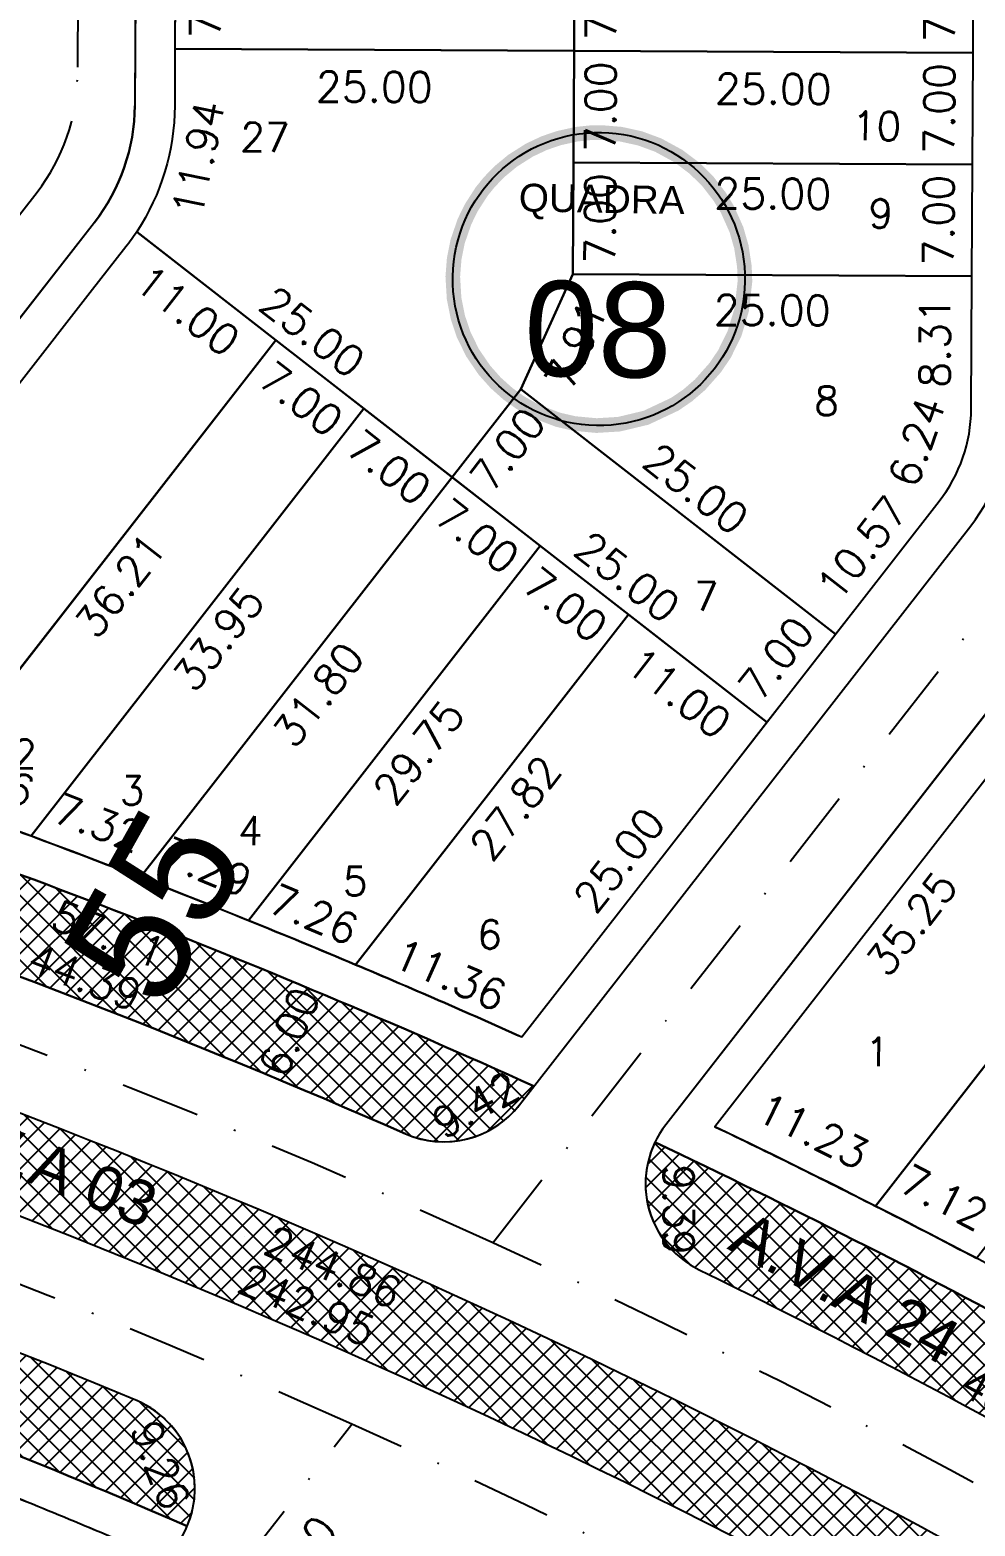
# Model space of a CAD drawing. Header units: millimetres. Extents: x -4430026 to 4783824, y 584 to 9593110.
# Drawn here: x 2118.9 to 2178.2, y 1348.1 to 1441.9 of the extents above; entities that cross this region are included whole.
import ezdxf
from ezdxf.enums import TextEntityAlignment as Align

# ---------------------------------------------------------------- set-up
doc = ezdxf.new("R2010")
doc.units = ezdxf.units.MM
doc.linetypes.add('CONTINUO', pattern=[0])
doc.linetypes.add('DASHDOT', pattern=[1, 0.5, -0.25, 0, -0.25])
for name, color, linetype in [('AGT CI', 252, 'Continuous'), ('Bra-Rua Calçadas', 1, 'Continuous'), ('Calçada', 1, 'Continuous'), ('Cota', 8, 'Continuous'), ('EIXO DAS VIAS', 252, 'DASHDOT'), ('Lotes', 2, 'Continuous'), ('Numero de lotes', 5, 'Continuous'), ('númeraçãoquadras', 4, 'Continuous'), ('TXT A.VERDES', 7, 'Continuous'), ('Área Verde Alameda etc.', 92, 'Continuous')]:
    doc.layers.add(name, color=color, linetype=linetype)
doc.styles.add('arcad1', font='romans.shx')
doc.styles.add('ROMANS', font='romans.shx')
doc.styles.add('STYLE1', font='sanss___.ttf')
doc.dimstyles.new('BOLA100', dxfattribs={"dimscale": 0, "dimtxt": 1.9, "dimasz": 0.18, "dimexe": 0.18, "dimexo": 0.063, "dimgap": 0, "dimtad": 1, "dimzin": 4, "dimdsep": 46, "dimtxsty": 'ROMANS', "dimcen": 0.09, "dimse1": 1, "dimse2": 1, "dimsd1": 1, "dimsd2": 1, "dimclrt": 256, "dimaunit": 1, "dimadec": 4, "dimazin": 0, "dimtfac": 1.2, "dimtix": 1, "dimtmove": 2, "dimatfit": 3, "dimfxl": 1, "dimtvp": 2, "dimtolj": 1, "dimtzin": 4, "dimarcsym": 0})
pattern_1 = [(45, (-350710.31295, -9590084.73025), (-0.67351920908, 0.67351920908), []), (135, (-350710.31295, -9590084.73025), (-0.67351920908, -0.67351920908), [])]

# ---------------------------------------------------------------- blocks, each defined once
blk = doc.blocks.new('*D446')
at = {"layer": 'DEFPOINTS', "color": 0}
for p in [(2128.061, 1447.703), (2128.025, 1440.703), (2130.873, 1440.688)]:
    blk.add_point(p, dxfattribs=at)
at = {"layer": 'Cota', "insert": (2129.941, 1444.193), "char_height": 1.9, "attachment_point": 5, "rotation": 89.70531, "style": 'ROMANS'}
blk.add_mtext('\\A1;7.00', dxfattribs=at)
blk = doc.blocks.new('*D451')
at = {"layer": 'DEFPOINTS', "color": 0}
for p in [(2153.061, 1447.574), (2153.025, 1440.574), (2155.659, 1440.561)]:
    blk.add_point(p, dxfattribs=at)
at = {"layer": 'Cota', "insert": (2154.727, 1444.065), "char_height": 1.9, "attachment_point": 5, "rotation": 89.70531, "style": 'ROMANS'}
blk.add_mtext('\\A1;7.00', dxfattribs=at)
blk = doc.blocks.new('*D452')
at = {"layer": 'DEFPOINTS', "color": 0}
for p in [(2153.025, 1440.574), (2152.989, 1433.574), (2155.623, 1433.561)]:
    blk.add_point(p, dxfattribs=at)
at = {"layer": 'Cota', "insert": (2154.691, 1437.065), "char_height": 1.9, "attachment_point": 5, "rotation": 89.70531, "style": 'ROMANS'}
blk.add_mtext('\\A1;7.00', dxfattribs=at)
blk = doc.blocks.new('*D453')
at = {"layer": 'DEFPOINTS', "color": 0}
for p in [(2152.989, 1433.574), (2152.953, 1426.574), (2155.587, 1426.561)]:
    blk.add_point(p, dxfattribs=at)
at = {"layer": 'Cota', "insert": (2154.655, 1430.066), "char_height": 1.9, "attachment_point": 5, "rotation": 89.70531, "style": 'ROMANS'}
blk.add_mtext('\\A1;7.00', dxfattribs=at)
blk = doc.blocks.new('*D458')
at = {"layer": 'DEFPOINTS', "color": 0}
for p in [(2178.06, 1447.445), (2176.871, 1440.451), (2178.024, 1440.446)]:
    blk.add_point(p, dxfattribs=at)
at = {"layer": 'Cota', "insert": (2175.939, 1443.956), "char_height": 1.9, "attachment_point": 5, "rotation": 89.70531, "style": 'ROMANS'}
blk.add_mtext('\\A1;7.00', dxfattribs=at)
blk = doc.blocks.new('*D459')
at = {"layer": 'DEFPOINTS', "color": 0}
for p in [(2178.024, 1440.446), (2176.835, 1433.452), (2177.988, 1433.446)]:
    blk.add_point(p, dxfattribs=at)
at = {"layer": 'Cota', "insert": (2175.903, 1436.956), "char_height": 1.9, "attachment_point": 5, "rotation": 89.70531, "style": 'ROMANS'}
blk.add_mtext('\\A1;7.00', dxfattribs=at)
blk = doc.blocks.new('*D460')
at = {"layer": 'DEFPOINTS', "color": 0}
for p in [(2177.988, 1433.446), (2176.799, 1426.452), (2177.952, 1426.446)]:
    blk.add_point(p, dxfattribs=at)
at = {"layer": 'Cota', "insert": (2175.867, 1429.956), "char_height": 1.9, "attachment_point": 5, "rotation": 89.70531, "style": 'ROMANS'}
blk.add_mtext('\\A1;7.00', dxfattribs=at)
blk = doc.blocks.new('*D4364')
at = {"layer": 'DEFPOINTS', "color": 0}
for p in [(2128.025, 1440.703), (2153.025, 1440.574), (2153.008, 1437.3)]:
    blk.add_point(p, dxfattribs=at)
at = {"layer": 'Cota', "insert": (2140.513, 1438.315), "char_height": 1.9, "attachment_point": 5, "rotation": 359.70531, "style": 'ROMANS'}
blk.add_mtext('\\A1;25.00', dxfattribs=at)
blk = doc.blocks.new('*D4365')
at = {"layer": 'DEFPOINTS', "color": 0}
for p in [(2153.025, 1440.574), (2178.024, 1440.446), (2178.007, 1437.172)]:
    blk.add_point(p, dxfattribs=at)
at = {"layer": 'Cota', "insert": (2165.513, 1438.186), "char_height": 1.9, "attachment_point": 5, "rotation": 359.70531, "style": 'ROMANS'}
blk.add_mtext('\\A1;25.00', dxfattribs=at)
blk = doc.blocks.new('*D4367')
at = {"layer": 'DEFPOINTS', "color": 0}
for p in [(2152.989, 1433.574), (2177.988, 1433.446), (2177.974, 1430.608)]:
    blk.add_point(p, dxfattribs=at)
at = {"layer": 'Cota', "insert": (2165.479, 1431.622), "char_height": 1.9, "attachment_point": 5, "rotation": 359.70531, "style": 'ROMANS'}
blk.add_mtext('\\A1;25.00', dxfattribs=at)
blk = doc.blocks.new('*D4369')
at = {"layer": 'DEFPOINTS', "color": 0}
for p in [(2152.953, 1426.574), (2177.952, 1426.446), (2177.936, 1423.298)]:
    blk.add_point(p, dxfattribs=at)
at = {"layer": 'Cota', "insert": (2165.441, 1424.313), "char_height": 1.9, "attachment_point": 5, "rotation": 359.70531, "style": 'ROMANS'}
blk.add_mtext('\\A1;25.00', dxfattribs=at)
blk = doc.blocks.new('*D4380')
at = {"layer": 'DEFPOINTS', "color": 0}
for p in [(2125.662, 1429.204), (2127.895, 1427.464), (2101.087, 1397.644)]:
    blk.add_point(p, dxfattribs=at)
at = {"layer": 'Cota', "insert": (2114.858, 1412.268), "char_height": 1.9, "attachment_point": 5, "rotation": 52.09358, "style": 'ROMANS'}
blk.add_mtext('\\A1;40.00', dxfattribs=at)
blk = doc.blocks.new('*D4381')
at = {"layer": 'DEFPOINTS', "color": 0}
for p in [(2134.341, 1422.445), (2136.488, 1420.774), (2112.093, 1393.873)]:
    blk.add_point(p, dxfattribs=at)
at = {"layer": 'Cota', "insert": (2124.614, 1407.071), "char_height": 1.9, "attachment_point": 5, "rotation": 52.09358, "style": 'ROMANS'}
blk.add_mtext('\\A1;36.21', dxfattribs=at)
blk = doc.blocks.new('*D4382')
at = {"layer": 'DEFPOINTS', "color": 0}
for p in [(2139.864, 1418.145), (2141.923, 1416.542), (2119.007, 1391.359)]:
    blk.add_point(p, dxfattribs=at)
at = {"layer": 'Cota', "insert": (2130.745, 1403.732), "char_height": 1.9, "attachment_point": 5, "rotation": 52.09358, "style": 'ROMANS'}
blk.add_mtext('\\A1;33.95', dxfattribs=at)
blk = doc.blocks.new('*D4383')
at = {"layer": 'DEFPOINTS', "color": 0}
for p in [(2145.387, 1413.844), (2147.52, 1412.183), (2125.852, 1388.756)]:
    blk.add_point(p, dxfattribs=at)
at = {"layer": 'Cota', "insert": (2137.003, 1400.223), "char_height": 1.9, "attachment_point": 5, "rotation": 52.09358, "style": 'ROMANS'}
blk.add_mtext('\\A1;31.80', dxfattribs=at)
blk = doc.blocks.new('*D4384')
at = {"layer": 'DEFPOINTS', "color": 0}
for p in [(2150.91, 1409.544), (2153.188, 1407.77), (2132.63, 1386.067)]:
    blk.add_point(p, dxfattribs=at)
at = {"layer": 'Cota', "insert": (2143.298, 1396.615), "char_height": 1.9, "attachment_point": 5, "rotation": 52.09358, "style": 'ROMANS'}
blk.add_mtext('\\A1;29.75', dxfattribs=at)
blk = doc.blocks.new('*D4385')
at = {"layer": 'DEFPOINTS', "color": 0}
for p in [(2156.433, 1405.243), (2158.653, 1403.514), (2139.34, 1383.291)]:
    blk.add_point(p, dxfattribs=at)
at = {"layer": 'Cota', "insert": (2149.357, 1393.122), "char_height": 1.9, "attachment_point": 5, "rotation": 52.09358, "style": 'ROMANS'}
blk.add_mtext('\\A1;27.82', dxfattribs=at)
blk = doc.blocks.new('*D4386')
at = {"layer": 'DEFPOINTS', "color": 0}
for p in [(2164.284, 1399.13), (2165.113, 1398.485), (2149.753, 1378.76)]:
    blk.add_point(p, dxfattribs=at)
at = {"layer": 'Cota', "insert": (2155.855, 1389.851), "char_height": 1.9, "attachment_point": 5, "rotation": 52.09358, "style": 'ROMANS'}
blk.add_mtext('\\A1;25.00', dxfattribs=at)
blk = doc.blocks.new('*D4387')
at = {"layer": 'DEFPOINTS', "color": 0}
for p in [(2168.585, 1404.653), (2169.413, 1404.008), (2165.113, 1398.485)]:
    blk.add_point(p, dxfattribs=at)
at = {"layer": 'Cota', "insert": (2165.685, 1402.475), "char_height": 1.9, "attachment_point": 5, "rotation": 52.09358, "style": 'ROMANS'}
blk.add_mtext('\\A1;7.00', dxfattribs=at)
blk = doc.blocks.new('*D4388')
at = {"layer": 'DEFPOINTS', "color": 0}
for p in [(2175.077, 1412.991), (2175.905, 1412.346), (2169.413, 1404.008)]:
    blk.add_point(p, dxfattribs=at)
at = {"layer": 'Cota', "insert": (2171.081, 1409.406), "char_height": 1.9, "attachment_point": 5, "rotation": 52.09358, "style": 'ROMANS'}
blk.add_mtext('\\A1;10.57', dxfattribs=at)
blk = doc.blocks.new('*D4389')
at = {"layer": 'DEFPOINTS', "color": 0}
for p in [(2149.688, 1419.367), (2151.76, 1417.754), (2145.387, 1413.844)]:
    blk.add_point(p, dxfattribs=at)
at = {"layer": 'Cota', "insert": (2148.86, 1415.576), "char_height": 1.9, "attachment_point": 5, "rotation": 52.09358, "style": 'ROMANS'}
blk.add_mtext('\\A1;7.00', dxfattribs=at)
blk = doc.blocks.new('*D4390')
at = {"layer": 'DEFPOINTS', "color": 0}
for p in [(2152.953, 1426.574), (2155.657, 1425.349), (2149.688, 1419.367)]:
    blk.add_point(p, dxfattribs=at)
at = {"layer": 'Cota', "insert": (2153.159, 1422.138), "char_height": 1.9, "attachment_point": 5, "rotation": 65.62857, "style": 'ROMANS'}
blk.add_mtext('\\A1;7.91', dxfattribs=at)
blk = doc.blocks.new('*D4391')
at = {"layer": 'DEFPOINTS', "color": 0}
for p in [(2125.662, 1429.204), (2134.341, 1422.445), (2132.562, 1420.161)]:
    blk.add_point(p, dxfattribs=at)
at = {"layer": 'Cota', "insert": (2128.806, 1424.289), "char_height": 1.9, "attachment_point": 5, "rotation": 322.09358, "style": 'ROMANS'}
blk.add_mtext('\\A1;11.00', dxfattribs=at)
blk = doc.blocks.new('*D4392')
at = {"layer": 'DEFPOINTS', "color": 0}
for p in [(2134.341, 1422.445), (2139.864, 1418.145), (2138.085, 1415.86)]:
    blk.add_point(p, dxfattribs=at)
at = {"layer": 'Cota', "insert": (2135.907, 1418.76), "char_height": 1.9, "attachment_point": 5, "rotation": 322.09358, "style": 'ROMANS'}
blk.add_mtext('\\A1;7.00', dxfattribs=at)
blk = doc.blocks.new('*D4393')
at = {"layer": 'DEFPOINTS', "color": 0}
for p in [(2139.864, 1418.145), (2145.387, 1413.844), (2143.608, 1411.56)]:
    blk.add_point(p, dxfattribs=at)
at = {"layer": 'Cota', "insert": (2141.43, 1414.459), "char_height": 1.9, "attachment_point": 5, "rotation": 322.09358, "style": 'ROMANS'}
blk.add_mtext('\\A1;7.00', dxfattribs=at)
blk = doc.blocks.new('*D4394')
at = {"layer": 'DEFPOINTS', "color": 0}
for p in [(2145.387, 1413.844), (2150.91, 1409.544), (2149.131, 1407.259)]:
    blk.add_point(p, dxfattribs=at)
at = {"layer": 'Cota', "insert": (2146.953, 1410.159), "char_height": 1.9, "attachment_point": 5, "rotation": 322.09358, "style": 'ROMANS'}
blk.add_mtext('\\A1;7.00', dxfattribs=at)
blk = doc.blocks.new('*D4395')
at = {"layer": 'DEFPOINTS', "color": 0}
for p in [(2150.91, 1409.544), (2156.433, 1405.243), (2154.654, 1402.958)]:
    blk.add_point(p, dxfattribs=at)
at = {"layer": 'Cota', "insert": (2152.476, 1405.858), "char_height": 1.9, "attachment_point": 5, "rotation": 322.09358, "style": 'ROMANS'}
blk.add_mtext('\\A1;7.00', dxfattribs=at)
blk = doc.blocks.new('*D4396')
at = {"layer": 'DEFPOINTS', "color": 0}
for p in [(2156.433, 1405.243), (2165.113, 1398.485), (2163.334, 1396.2)]:
    blk.add_point(p, dxfattribs=at)
at = {"layer": 'Cota', "insert": (2159.578, 1400.329), "char_height": 1.9, "attachment_point": 5, "rotation": 322.09358, "style": 'ROMANS'}
blk.add_mtext('\\A1;11.00', dxfattribs=at)
blk = doc.blocks.new('*D4403')
at = {"layer": 'DEFPOINTS', "color": 0}
for p in [(2183.508, 1400.95), (2185.759, 1399.198), (2161.853, 1373.139)]:
    blk.add_point(p, dxfattribs=at)
at = {"layer": 'Cota', "insert": (2174.182, 1385.875), "char_height": 1.9, "attachment_point": 5, "rotation": 52.09358, "style": 'ROMANS'}
blk.add_mtext('\\A1;35.25', dxfattribs=at)
blk = doc.blocks.new('*D4404')
at = {"layer": 'DEFPOINTS', "color": 0}
for p in [(2192.188, 1394.192), (2194.33, 1392.524), (2171.919, 1368.162)]:
    blk.add_point(p, dxfattribs=at)
at = {"layer": 'Cota', "insert": (2183.446, 1380.093), "char_height": 1.9, "attachment_point": 5, "rotation": 52.09358, "style": 'ROMANS'}
blk.add_mtext('\\A1;32.99', dxfattribs=at)
blk = doc.blocks.new('*D4417')
at = {"layer": 'DEFPOINTS', "color": 0}
for p in [(2125.662, 1429.204), (2145.918, 1414.526), (2145.387, 1413.844)]:
    blk.add_point(p, dxfattribs=at)
at = {"layer": 'Cota', "insert": (2136.639, 1422.955), "char_height": 1.9, "attachment_point": 5, "rotation": 322.09358, "style": 'ROMANS'}
blk.add_mtext('\\A1;25.00', dxfattribs=at)
blk = doc.blocks.new('*D4418')
at = {"layer": 'DEFPOINTS', "color": 0}
for p in [(2145.387, 1413.844), (2165.113, 1398.485), (2165.643, 1399.166)]:
    blk.add_point(p, dxfattribs=at)
at = {"layer": 'Cota', "insert": (2156.364, 1407.596), "char_height": 1.9, "attachment_point": 5, "rotation": 322.09358, "style": 'ROMANS'}
blk.add_mtext('\\A1;25.00', dxfattribs=at)
blk = doc.blocks.new('*D4419')
at = {"layer": 'DEFPOINTS', "color": 0}
for p in [(2149.688, 1419.367), (2169.413, 1404.008), (2169.947, 1404.694)]:
    blk.add_point(p, dxfattribs=at)
at = {"layer": 'Cota', "insert": (2160.668, 1413.123), "char_height": 1.9, "attachment_point": 5, "rotation": 322.09358, "style": 'ROMANS'}
blk.add_mtext('\\A1;25.00', dxfattribs=at)
blk = doc.blocks.new('*D5982')
at = {"layer": 'DEFPOINTS', "color": 0}
for p in [(2176.605, 1426.453), (2177.952, 1426.446), (2177.91, 1418.133)]:
    blk.add_point(p, dxfattribs=at)
at = {"layer": 'Cota', "insert": (2175.633, 1422.301), "char_height": 1.9, "attachment_point": 5, "rotation": 89.70531, "style": 'ROMANS'}
blk.add_mtext('\\A1;8.31', dxfattribs=at)
blk = doc.blocks.new('*D7393')
at = {"layer": 'DEFPOINTS', "color": 0}
for p in [(2136.995, 1346.095), (2137.388, 1345.789), (2136.528, 1344.684)]:
    blk.add_point(p, dxfattribs=at)
at = {"layer": 'Cota', "insert": (2135.815, 1346.126), "char_height": 1.9, "attachment_point": 5, "rotation": 52.09358, "style": 'ROMANS'}
blk.add_mtext('\\A1;1.40', dxfattribs=at)
blk = doc.blocks.new('*D7590')
at = {"layer": 'DEFPOINTS', "color": 0}
for p in [(2136.728, 1381.677), (2134.415, 1376.14), (2134.902, 1375.937)]:
    blk.add_point(p, dxfattribs=at)
at = {"layer": 'Cota', "insert": (2135.182, 1379.071), "char_height": 1.9, "attachment_point": 5, "rotation": 67.32478, "style": 'ROMANS'}
blk.add_mtext('\\A1;6.00', dxfattribs=at)
blk = doc.blocks.new('NUM_quadra')
at = {"color": 6, "const_width": 0.02}
blk.add_lwpolyline([(-0.0134, 0.1996), (-0.034, 0.1971), (-0.0579, 0.1914), (-0.0779, 0.1842), (-0.0981, 0.1743), (-0.1208, 0.1594), (-0.1377, 0.145), (-0.1521, 0.1299), (-0.1625, 0.1166), (-0.1764, 0.0942), (-0.1852, 0.0754), (-0.1941, 0.0483), (-0.1985, 0.0243), (-0.2, 0), (-0.1977, -0.0299), (-0.1921, -0.0556), (-0.1839, -0.0786), (-0.1713, -0.1033), (-0.1546, -0.1269), (-0.1389, -0.1439), (-0.1219, -0.1586), (-0.1046, -0.1705), (-0.0831, -0.1819), (-0.0531, -0.1928), (-0.0302, -0.1977), (0, -0.2), (0.0309, -0.1976), (0.0677, -0.1882), (0.1069, -0.169), (0.124, -0.1569), (0.1407, -0.1421), (0.1614, -0.1181), (0.1737, -0.0992), (0.187, -0.071), (0.1962, -0.0386), (0.2, 0), (0.1989, 0.0205), (0.1943, 0.0473), (0.1871, 0.0707), (0.1741, 0.0984), (0.1635, 0.1151), (0.1472, 0.1354), (0.1285, 0.1533), (0.1063, 0.1694), (0.0782, 0.1841), (0.0533, 0.1928), (0.0267, 0.1982), (0, 0.2)], close=True, dxfattribs=at)
blk.add_circle((0, 0), 0.2)
at = {"color": 3, "insert": (-0.1114, 0.1285), "char_height": 0.038, "width": 0.2663, "attachment_point": 1, "style": 'STYLE1'}
blk.add_mtext('\\fArial|b0|i0|c0|p34;QUADRA', dxfattribs=at)
at = {"color": 3, "style": 'STYLE1'}
blk.add_attdef('00', text='', height=0.13, dxfattribs=at).set_placement((0, -0.1335), align=Align.CENTER)

msp = doc.modelspace()

# ---------------------------------------------------------------- hatches: boundary and pattern name
at = {"layer": 'Área Verde Alameda etc.'}
h = msp.add_hatch(dxfattribs=at)
h.set_pattern_fill('ANSI37', color=256, scale=0.3, style=0)
h.set_pattern_definition(pattern_1)
h.paths.add_polyline_path([(2021.405, 1400.228, 0.274358), (2019.504, 1399.483), (2018.104, 1397.684, 0.570162), (2019.364, 1394.48, -0.126155), (2239.79, 1298.517), (2248.596, 1291.66, 0.414214), (2251.402, 1292.009), (2252.631, 1293.587, 0.414214), (2252.282, 1296.394), (2243.476, 1303.251, 0.125584)])
h = msp.add_hatch(dxfattribs=at)
h.set_pattern_fill('ANSI37', color=256, scale=0.3, style=0)
h.set_pattern_definition(pattern_1)
h.paths.add_polyline_path([(2097.282, 1396.256, 0.289362), (2098.837, 1390.039, 0.109982), (2101.07, 1388.691, -0.022289), (2142.463, 1372.695, 0.326907), (2149.383, 1374.232, 0.014681), (2149.607, 1374.503), (2150.518, 1375.672, 0.028334)])
h = msp.add_hatch(dxfattribs=at)
h.set_pattern_fill('ANSI37', color=256, scale=0.3, style=0)
h.set_pattern_definition(pattern_1)
h.paths.add_polyline_path([(2158.096, 1372.161, 0.412471), (2160.871, 1364.17, -0.021631), (2198.722, 1343.623, 0.379199), (2206.544, 1345.081), (2206.97, 1345.628, 0.027606)])
h = msp.add_hatch(dxfattribs=at)
h.set_pattern_fill('ANSI37', color=256, scale=0.3, style=0)
h.set_pattern_definition(pattern_1)
h.paths.add_polyline_path([(2082.51, 1371.556, 0.311503), (2076.01, 1369.508), (2074.582, 1367.673, -0.030687), (2128.797, 1348.106, 0.406118), (2125.77, 1355.906, 0.008526), (2125.582, 1355.988, 0.024068)])

# ---------------------------------------------------------------- linework, layer by layer
at = {"layer": 'Bra-Rua Calçadas'}
for points in [[(2252.282, 1296.394), (2243.476, 1303.251, 0.125584), (2021.405, 1400.228, 0.274358), (2019.504, 1399.483), (2018.104, 1397.684, 0.570162), (2019.364, 1394.48, -0.126155), (2239.79, 1298.517), (2248.596, 1291.66, 0.414214), (2251.402, 1292.009), (2252.631, 1293.587, 0.414214)], [(2142.463, 1372.695, 0.326907), (2149.383, 1374.232, 0.014681), (2149.607, 1374.503), (2150.518, 1375.672, 0.028334), (2097.282, 1396.256, 0.289362), (2098.837, 1390.039, 0.109982), (2101.07, 1388.691, -0.022289)], [(2198.722, 1343.623, 0.379199), (2206.544, 1345.081), (2206.97, 1345.628, 0.027606), (2158.096, 1372.161, 0.412471), (2160.871, 1364.17, -0.021631)], [(2128.797, 1348.106, 0.406118), (2125.77, 1355.906, 0.008526), (2125.582, 1355.988, 0.024068), (2082.51, 1371.556, 0.311503), (2076.01, 1369.508), (2074.582, 1367.673, -0.030687)]]:
    msp.add_lwpolyline(points, format="xyb", close=True, dxfattribs=at)
at = {"layer": 'Calçada', "lineweight": -3}
for p, q in [((2125.807, 1495.64), (2125.507, 1437.133)), ((2125.807, 1495.64), (2125.507, 1437.133)), ((2122.975, 1429.822), (2098.247, 1398.065)), ((2122.975, 1429.822), (2098.247, 1398.065)), ((2149.607, 1374.503), (2177.878, 1410.81)), ((2149.607, 1374.503), (2177.878, 1410.81)), ((2185.058, 1407.01), (2158.769, 1373.248)), ((2185.058, 1407.01), (2158.769, 1373.248))]:
    msp.add_line(p, q, dxfattribs=at)
for points in [[(2180.809, 1495.811, 0.41731), (2174.777, 1501.842), (2131.775, 1501.609, 0.411124), (2125.807, 1495.64), (2125.507, 1437.133, -0.165602), (2122.975, 1429.822), (2098.247, 1398.065, 0.516864), (2101.07, 1388.691, -0.022289), (2142.463, 1372.695, 0.343235), (2149.607, 1374.503), (2177.878, 1410.81, 0.165602), (2180.41, 1418.12)], [(2180.809, 1495.811, 0.41731), (2174.777, 1501.842), (2131.775, 1501.609, 0.411124), (2125.807, 1495.64), (2125.507, 1437.133, -0.165602), (2122.975, 1429.822), (2098.247, 1398.065, 0.516864), (2101.07, 1388.691, -0.022289), (2142.463, 1372.695, 0.343235), (2149.607, 1374.503), (2177.878, 1410.81, 0.165602), (2180.41, 1418.12)], [(2243.012, 1496.148, 0.41731), (2236.979, 1502.179), (2193.977, 1501.946, 0.411124), (2188.01, 1495.977), (2187.59, 1414.321, -0.165602), (2185.058, 1407.01), (2158.769, 1373.248, 0.476385), (2160.871, 1364.17, -0.021631), (2198.722, 1343.623, 0.379199), (2206.544, 1345.081), (2239.961, 1387.998, 0.165602), (2242.493, 1395.308)], [(2243.012, 1496.148, 0.41731), (2236.979, 1502.179), (2193.977, 1501.946, 0.411124), (2188.01, 1495.977), (2187.59, 1414.321, -0.165602), (2185.058, 1407.01), (2158.769, 1373.248, 0.476385), (2160.871, 1364.17, -0.021631), (2198.722, 1343.623, 0.379199), (2206.544, 1345.081), (2239.961, 1387.998, 0.165602), (2242.493, 1395.308)], [(2128.008, 1346.764, 0.494649), (2125.582, 1355.988, 0.024068), (2082.51, 1371.556, 0.311503), (2076.01, 1369.508), (1942.451, 1197.983, 0.414214), (1943.499, 1189.562), (1977.427, 1163.144, 0.414214), (1985.847, 1164.192)], [(2128.008, 1346.764, 0.494649), (2125.582, 1355.988, 0.024068), (2082.51, 1371.556, 0.311503), (2076.01, 1369.508), (1942.451, 1197.983, 0.414214), (1943.499, 1189.562), (1977.427, 1163.144, 0.414214), (1985.847, 1164.192)]]:
    msp.add_lwpolyline(points, format="xyb", close=True, dxfattribs=at)
for points in [[(2097.282, 1396.256, -0.028334), (2150.518, 1375.672)], [(2158.096, 1372.161, -0.027606), (2206.97, 1345.628)], [(2128.797, 1348.106, 0.030687), (2074.582, 1367.673)]]:
    msp.add_lwpolyline(points, format="xyb", dxfattribs=at)
for centre, radius, start, end in [((2113.507, 1437.195), 12, 322.09358, 359.70531), ((2168.41, 1418.182), 12, 322.09358, 359.70531), ((1942.433, 916.633), 498, 66.31753, 71.42489), ((1942.433, 916.633), 498, 66.31753, 71.42489), ((2144.873, 1378.189), 6, 246.31753, 322.09358), ((2144.873, 1378.189), 6, 246.31753, 322.09358), ((2163.503, 1369.562), 6, 142.09358, 243.98338), ((2163.503, 1369.562), 6, 142.09358, 243.98338)]:
    msp.add_arc(centre, radius, start, end, dxfattribs=at)
at = {"layer": 'EIXO DAS VIAS', "ltscale": 10}
for p, q in [((2122.256, 1505.158, 103.708), (2121.916, 1439.033, 103.708)), ((2086.292, 1389.223, 103.708), (2119.385, 1431.722, 103.708)), ((2147.944, 1365.856, 103.708), (2181.468, 1408.91, 103.708)), ((1982.859, 1153.844, 103.708), (2139.098, 1354.495, 103.708))]:
    msp.add_line(p, q, dxfattribs=at)
at = {"layer": 'EIXO DAS VIAS', "ltscale": 10, "elevation": 103.708}
for points in [[(2086.292, 1389.223, -0.033403), (2147.944, 1365.856)], [(2139.098, 1354.495, 0.034478), (2077.061, 1377.367, 0.032066)], [(2147.944, 1365.856, -0.032371), (2204.209, 1335.572, -0.032371)], [(2195.561, 1324.465, 0.033345), (2139.098, 1354.495)]]:
    msp.add_lwpolyline(points, format="xyb", dxfattribs=at)
at = {"layer": 'EIXO DAS VIAS', "ltscale": 10}
msp.add_arc((2109.916, 1439.094, 103.708), 12, 322.09358, 359.70531, dxfattribs=at)
at = {"layer": 'Lotes', "lineweight": -3}
for p, q in [((2153.323, 1498.574), (2152.953, 1426.574)), ((2152.989, 1433.574), (2177.988, 1433.446)), ((2152.953, 1426.574), (2177.952, 1426.446))]:
    msp.add_line(p, q, dxfattribs=at)
at = {"layer": 'Lotes', "linetype": 'CONTINUO', "lineweight": -3}
for p, q in [((2128.061, 1447.703), (2128.025, 1440.703)), ((2153.025, 1440.574), (2153.061, 1447.574)), ((2153.061, 1447.574), (2153.025, 1440.574)), ((2178.024, 1440.446), (2178.06, 1447.445)), ((2152.953, 1426.574), (2153.025, 1440.574)), ((2153.025, 1440.574), (2152.989, 1433.574)), ((2153.025, 1440.574), (2178.024, 1440.446)), ((2178.024, 1440.446), (2153.025, 1440.574)), ((2177.988, 1433.446), (2178.024, 1440.446)), ((2152.989, 1433.574), (2152.953, 1426.574)), ((2152.989, 1433.574), (2177.988, 1433.446)), ((2177.988, 1433.446), (2152.989, 1433.574)), ((2177.952, 1426.446), (2177.988, 1433.446)), ((2124.947, 1428.286), (2122.715, 1425.419)), ((2152.953, 1426.574), (2177.952, 1426.446)), ((2177.952, 1426.446), (2152.953, 1426.574)), ((2177.91, 1418.133), (2177.952, 1426.446)), ((2122.715, 1425.419), (2118.414, 1419.896)), ((2170.767, 1405.746), (2175.905, 1412.346)), ((2166.466, 1400.223), (2170.767, 1405.746)), ((2162.165, 1394.7), (2166.466, 1400.223)), ((2149.753, 1378.76), (2162.165, 1394.7)), ((2179.208, 1395.427), (2161.853, 1373.139))]:
    msp.add_line(p, q, dxfattribs=at)
at = {"layer": 'Lotes'}
for p, q in [((2153.025, 1440.574), (2128.025, 1440.703)), ((2128.025, 1440.703), (2153.025, 1440.574)), ((2153.025, 1440.574), (2128.025, 1440.703)), ((2128.025, 1440.703), (2178.024, 1440.446)), ((2152.989, 1433.574), (2153.025, 1440.574)), ((2134.341, 1422.445), (2112.093, 1393.873)), ((2149.688, 1419.367), (2125.852, 1388.756)), ((2139.864, 1418.145), (2119.007, 1391.359)), ((2150.91, 1409.544), (2132.63, 1386.067)), ((2156.433, 1405.243), (2139.34, 1383.291)), ((2192.188, 1394.192), (2171.919, 1368.162))]:
    msp.add_line(p, q, dxfattribs=at)
for points in [[(2128.061, 1447.703), (2128.025, 1440.703), (2153.025, 1440.574), (2153.061, 1447.574)], [(2153.061, 1447.574), (2153.025, 1440.574), (2178.024, 1440.446), (2178.06, 1447.445)], [(2177.988, 1433.446), (2178.024, 1440.446), (2153.025, 1440.574), (2152.989, 1433.574)], [(2153.025, 1440.574), (2152.989, 1433.574), (2177.988, 1433.446), (2178.024, 1440.446)], [(2177.952, 1426.446), (2177.988, 1433.446), (2152.989, 1433.574), (2152.953, 1426.574)], [(2152.989, 1433.574), (2152.953, 1426.574), (2177.952, 1426.446), (2177.988, 1433.446)], [(2169.413, 1404.008), (2149.688, 1419.367), (2145.387, 1413.844), (2150.91, 1409.544), (2156.433, 1405.243), (2165.113, 1398.485), (2166.466, 1400.223)]]:
    msp.add_lwpolyline(points, close=True, dxfattribs=at)
for points in [[(2152.953, 1426.574), (2152.989, 1433.574), (2153.025, 1440.574), (2128.025, 1440.703), (2128.007, 1437.12, -0.14505), (2125.625, 1429.232), (2134.341, 1422.445), (2139.864, 1418.145), (2145.387, 1413.844), (2149.688, 1419.367)], [(2128.025, 1440.703), (2128.007, 1437.12, -0.14505), (2125.625, 1429.232), (2134.341, 1422.445), (2139.864, 1418.145), (2145.387, 1413.844), (2149.688, 1419.367), (2152.953, 1426.574), (2152.989, 1433.574), (2153.025, 1440.574)], [(2125.625, 1429.232, -0.02007), (2124.947, 1428.286), (2122.715, 1425.419), (2118.414, 1419.896), (2101.087, 1397.644, -0.005742), (2112.093, 1393.873), (2134.341, 1422.445)], [(2175.905, 1412.346, 0.165602), (2177.91, 1418.133), (2177.952, 1426.446), (2152.953, 1426.574), (2149.688, 1419.367), (2169.413, 1404.008), (2170.767, 1405.746)], [(2134.341, 1422.445), (2112.093, 1393.873, -0.003631), (2119.007, 1391.359), (2139.864, 1418.145)], [(2139.864, 1418.145), (2119.007, 1391.359, -0.003615), (2125.852, 1388.756), (2145.387, 1413.844)], [(2145.387, 1413.844), (2125.852, 1388.756, -0.003599), (2132.63, 1386.067), (2150.91, 1409.544)], [(2150.91, 1409.544), (2132.63, 1386.067, -0.003584), (2139.34, 1383.291), (2156.433, 1405.243)], [(2156.433, 1405.243), (2139.34, 1383.291, -0.005605), (2149.753, 1378.76), (2162.165, 1394.7), (2165.113, 1398.485)], [(2183.508, 1400.95), (2179.208, 1395.427), (2161.853, 1373.139, -0.005543), (2171.919, 1368.162), (2192.188, 1394.192)], [(2192.188, 1394.192), (2171.919, 1368.162, -0.003515), (2178.244, 1364.891), (2197.711, 1389.892)], [(2114.456, 1351.334), (2095.92, 1327.528), (2104.599, 1320.77), (2125.024, 1347.001, 0.006108)]]:
    msp.add_lwpolyline(points, format="xyb", close=True, dxfattribs=at)
for points in [[(2165.113, 1398.485), (2125.662, 1429.204)], [(2149.688, 1419.367), (2152.953, 1426.574)], [(2169.413, 1404.008), (2149.688, 1419.367)]]:
    msp.add_lwpolyline(points, dxfattribs=at)
at = {"layer": 'Lotes', "linetype": 'CONTINUO', "lineweight": -3}
for centre, radius, start, end in [((2168.41, 1418.182), 9.5, 322.09358, 359.70531), ((1942.433, 916.633), 506.5, 67.12254, 71.74557), ((1942.433, 916.633), 506.5, 67.12254, 67.94404), ((1942.433, 916.633), 506.5, 65.8379, 67.12254), ((1942.433, 916.633), 506.5, 58.59377, 64.32866), ((1942.433, 916.633), 467.5, 67.01001, 68.40985)]:
    msp.add_arc(centre, radius, start, end, dxfattribs=at)
at = {"layer": 'Área Verde Alameda etc.'}
for p, q in [((2121.803, 1371.555), (2121.803, 1371.555)), ((2123.223, 1368.982), (2123.223, 1368.982)), ((2124.81, 1369.023), (2124.81, 1369.023)), ((2132.401, 1366.227), (2132.401, 1366.227)), ((2136.534, 1363.673), (2136.534, 1363.673)), ((2139.646, 1364.304), (2139.646, 1364.304)), ((2133.452, 1361.892), (2133.452, 1361.892)), ((2151.498, 1359.377), (2151.498, 1359.377)), ((2154.377, 1356.422), (2154.377, 1356.422)), ((2151.266, 1355.791), (2151.266, 1355.791)), ((2148.546, 1354.68), (2148.546, 1354.68))]:
    msp.add_line(p, q, dxfattribs=at)
for points in [[(2252.282, 1296.394), (2243.476, 1303.251, 0.125584), (2021.405, 1400.228, 0.274358), (2019.504, 1399.483), (2018.104, 1397.684, 0.570162), (2019.364, 1394.48, -0.126155), (2239.79, 1298.517), (2248.596, 1291.66, 0.414214), (2251.402, 1292.009), (2252.631, 1293.587, 0.414214)], [(2142.463, 1372.695, 0.326907), (2149.383, 1374.232, 0.014681), (2149.607, 1374.503), (2150.518, 1375.672, 0.028334), (2097.282, 1396.256, 0.289362), (2098.837, 1390.039, 0.109982), (2101.07, 1388.691, -0.022289)], [(2198.722, 1343.623, 0.379199), (2206.544, 1345.081), (2206.97, 1345.628, 0.027606), (2158.096, 1372.161, 0.412471), (2160.871, 1364.17, -0.021631)], [(2128.797, 1348.106, 0.406118), (2125.77, 1355.906, 0.008526), (2125.582, 1355.988, 0.024068), (2082.51, 1371.556, 0.311503), (2076.01, 1369.508), (2074.582, 1367.673, -0.030687)]]:
    msp.add_lwpolyline(points, format="xyb", close=True, dxfattribs=at)

# ---------------------------------------------------------------- block references
at = {"layer": 'númeraçãoquadras', "linetype": 'ByBlock', "extrusion": (0.084411, -0.001453, 0.99643)}
ref = msp.add_blockref('NUM_quadra', (1463.14, -2113.295, 283.876), dxfattribs=dict(at, xscale=45.93175888075766, yscale=45.93175888024863, zscale=45.93175853019476, rotation=270.0385460294471))
ref.add_attrib('00', '08', dxfattribs={"layer": '0', "color": 3, "extrusion": (0.084411, -0.001453, 0.99643), "height": 5.9711, "rotation": 270.03855, "style": 'STYLE1'}).set_placement((1457.01, -2113.299, 283.876), align=Align.CENTER)

# ---------------------------------------------------------------- texts
at = {"layer": 'AGT CI'}
msp.add_text('55', height=7.5, rotation=60.73268, dxfattribs=at).set_placement((2127.236, 1380.278))
at = {"layer": 'Cota', "char_height": 1.9, "attachment_point": 5, "style": 'ROMANS'}
for s, insert, rotation in [('\\A1;11.94', (2129.495, 1433.82), 78.38667), ('\\A1;6.24', (2174.51, 1416.07), 70.89944), ('\\A1;7.36', (2116.417, 1395), 340.01345), ('\\A1;7.32', (2123.236, 1392.18), 339.18312), ('\\A1;7.29', (2130.04, 1389.425), 338.35647), ('\\A1;7.26', (2136.714, 1386.442), 337.53329), ('\\A1;57.11', (2123.874, 1385.181), 338.80802), ('\\A1;44.39', (2122.377, 1382.53), 339.03986), ('\\A1;11.36', (2145.255, 1382.652), 336.48022), ('\\A1;9.42', (2146.864, 1374.507), 28.69268), ('\\A1;11.23', (2167.982, 1372.867), 333.69351), ('\\A1;9.39', (2159.58, 1367.924), 270.2137), ('\\A1;7.12', (2176.206, 1368.701), 332.65561), ('\\A1;244.86', (2137.943, 1364.34), 336.40946), ('\\A1;242.95', (2136.306, 1361.957), 336.47386), ('\\A1;43.08', (2180.697, 1355.555), 331.5051), ('\\A1;9.26', (2127.109, 1351.938), 291.21086), ('\\A1;11.42', (2118.73, 1346.702), 337.70993)]:
    msp.add_mtext(s, dxfattribs=dict(at, insert=insert, rotation=rotation))
at = {"layer": 'Numero de lotes', "style": 'arcad1'}
for s, p in [('10', (2171.984, 1435.862, 103.708)), ('27', (2133.662, 1435.156, 103.708)), ('9', (2172.248, 1430.37, 103.708)), ('8', (2168.853, 1418.64, 103.708)), ('7', (2161.302, 1406.387, 103.708)), ('2', (2118.6, 1396.504, 103.708)), ('3', (2125.341, 1394.21, 103.708)), ('4', (2132.752, 1391.697, 103.708)), ('5', (2139.323, 1388.527, 103.708)), ('6', (2147.739, 1385.184, 103.708)), ('1', (2172.031, 1377.827, 103.708))]:
    msp.add_text(s, height=1.8, rotation=358.97539, dxfattribs=at).set_placement(p, align=Align.MIDDLE_CENTER)
at = {"layer": 'TXT A.VERDES', "linetype": 'CONTINUO', "char_height": 2.8, "width": 43.98267, "attachment_point": 1, "style": 'arcad1'}
for s, insert, rotation in [('{\\fArial|b0|i0|c0|p34;A.V.A 03 }', (2112.834, 1375.025, 103.708), 338.40458), ('{\\fArial|b0|i0|c0|p34;A.V.A 24}', (2163.902, 1367.967, 103.708), 331.43794)]:
    msp.add_mtext(s, dxfattribs=dict(at, insert=insert, rotation=rotation))

# ---------------------------------------------------------------- dimensions: what is measured, and where the dimension line sits
at = {"layer": 'Cota'}
for base, p1, p2, angle, picture, middle in [((2130.873, 1440.688), (2128.061, 1447.703), (2128.025, 1440.703), 89.70531, '*D446', (2129.941, 1444.193)), ((2155.659, 1440.561), (2153.061, 1447.574), (2153.025, 1440.574), 89.70531, '*D451', (2154.727, 1444.065)), ((2176.871, 1440.451), (2178.06, 1447.445), (2178.024, 1440.446), 89.70531, '*D458', (2175.939, 1443.956)), ((2155.623, 1433.561), (2153.025, 1440.574), (2152.989, 1433.574), 89.70531, '*D452', (2154.691, 1437.065)), ((2178.007, 1437.172), (2153.025, 1440.574), (2178.024, 1440.446), 179.70531, '*D4365', (2165.513, 1438.186)), ((2176.835, 1433.452), (2178.024, 1440.446), (2177.988, 1433.446), 89.70531, '*D459', (2175.903, 1436.956)), ((2155.587, 1426.561), (2152.989, 1433.574), (2152.953, 1426.574), 89.70531, '*D453', (2154.655, 1430.066)), ((2176.799, 1426.452), (2177.988, 1433.446), (2177.952, 1426.446), 89.70531, '*D460', (2175.867, 1429.956)), ((2138.085, 1415.86), (2134.341, 1422.445), (2139.864, 1418.145), 142.09358, '*D4392', (2135.907, 1418.76)), ((2143.608, 1411.56), (2139.864, 1418.145), (2145.387, 1413.844), 142.09358, '*D4393', (2141.43, 1414.459)), ((2149.131, 1407.259), (2145.387, 1413.844), (2150.91, 1409.544), 142.09358, '*D4394', (2146.953, 1410.159)), ((2165.643, 1399.166), (2145.387, 1413.844), (2165.113, 1398.485), 142.09358, '*D4418', (2156.364, 1407.596)), ((2175.077, 1412.991), (2169.413, 1404.008), (2175.905, 1412.346), 232.09358, '*D4388', (2171.081, 1409.406)), ((2154.654, 1402.958), (2150.91, 1409.544), (2156.433, 1405.243), 142.09358, '*D4395', (2152.476, 1405.858)), ((2163.334, 1396.2), (2156.433, 1405.243), (2165.113, 1398.485), 142.09358, '*D4396', (2159.578, 1400.329)), ((2168.585, 1404.653), (2165.113, 1398.485), (2169.413, 1404.008), 232.09358, '*D4387', (2165.685, 1402.475))]:
    dim = msp.add_linear_dim(base=base, p1=p1, p2=p2, angle=angle, dimstyle='BOLA100', override={"dimscale": 1}, dxfattribs=at)
    dim.commit()
    dim.dimension.update_dxf_attribs({"geometry": picture, "text_midpoint": middle})
for p1, p2, distance, picture, middle in [((2128.025, 1440.703), (2153.025, 1440.574), -3.274, '*D4364', (2140.513, 1438.315)), ((2152.989, 1433.574), (2177.988, 1433.446), -2.838, '*D4367', (2165.479, 1431.622)), ((2101.087, 1397.644), (2125.662, 1429.204), -2.831, '*D4380', (2114.858, 1412.268)), ((2125.662, 1429.204), (2134.341, 1422.445), -2.896, '*D4391', (2128.806, 1424.289)), ((2125.662, 1429.204), (2145.387, 1413.844), 0.864, '*D4417', (2136.639, 1422.955)), ((2149.688, 1419.367), (2152.953, 1426.574), -2.969, '*D4390', (2153.159, 1422.138)), ((2152.953, 1426.574), (2177.952, 1426.446), -3.147, '*D4369', (2165.441, 1424.313)), ((2177.91, 1418.133), (2177.952, 1426.446), 1.348, '*D5982', (2175.633, 1422.301)), ((2112.093, 1393.873), (2134.341, 1422.445), -2.721, '*D4381', (2124.614, 1407.071)), ((2145.387, 1413.844), (2149.688, 1419.367), -2.626, '*D4389', (2148.86, 1415.576)), ((2149.688, 1419.367), (2169.413, 1404.008), 0.869, '*D4419', (2160.668, 1413.123)), ((2119.007, 1391.359), (2139.864, 1418.145), -2.61, '*D4382', (2130.745, 1403.732)), ((2125.852, 1388.756), (2145.387, 1413.844), -2.703, '*D4383', (2137.003, 1400.223)), ((2132.63, 1386.067), (2150.91, 1409.544), -2.887, '*D4384', (2143.298, 1396.615)), ((2139.34, 1383.291), (2156.433, 1405.243), -2.813, '*D4385', (2149.357, 1393.122)), ((2161.853, 1373.139), (2183.508, 1400.95), -2.853, '*D4403', (2174.182, 1385.875)), ((2149.753, 1378.76), (2165.113, 1398.485), 1.05, '*D4386', (2155.855, 1389.851)), ((2171.919, 1368.162), (2192.188, 1394.192), -2.715, '*D4404', (2183.446, 1380.093)), ((2136.728, 1381.677), (2134.415, 1376.14), 0.528, '*D7590', (2135.182, 1379.071)), ((2136.528, 1344.684), (2137.388, 1345.789), 0.498, '*D7393', (2135.815, 1346.126))]:
    dim = msp.add_aligned_dim(p1=p1, p2=p2, distance=distance, dimstyle='BOLA100', override={"dimscale": 1}, dxfattribs=at)
    dim.commit()
    dim.dimension.update_dxf_attribs({"geometry": picture, "text_midpoint": middle})

doc.saveas('drawing.dxf')
